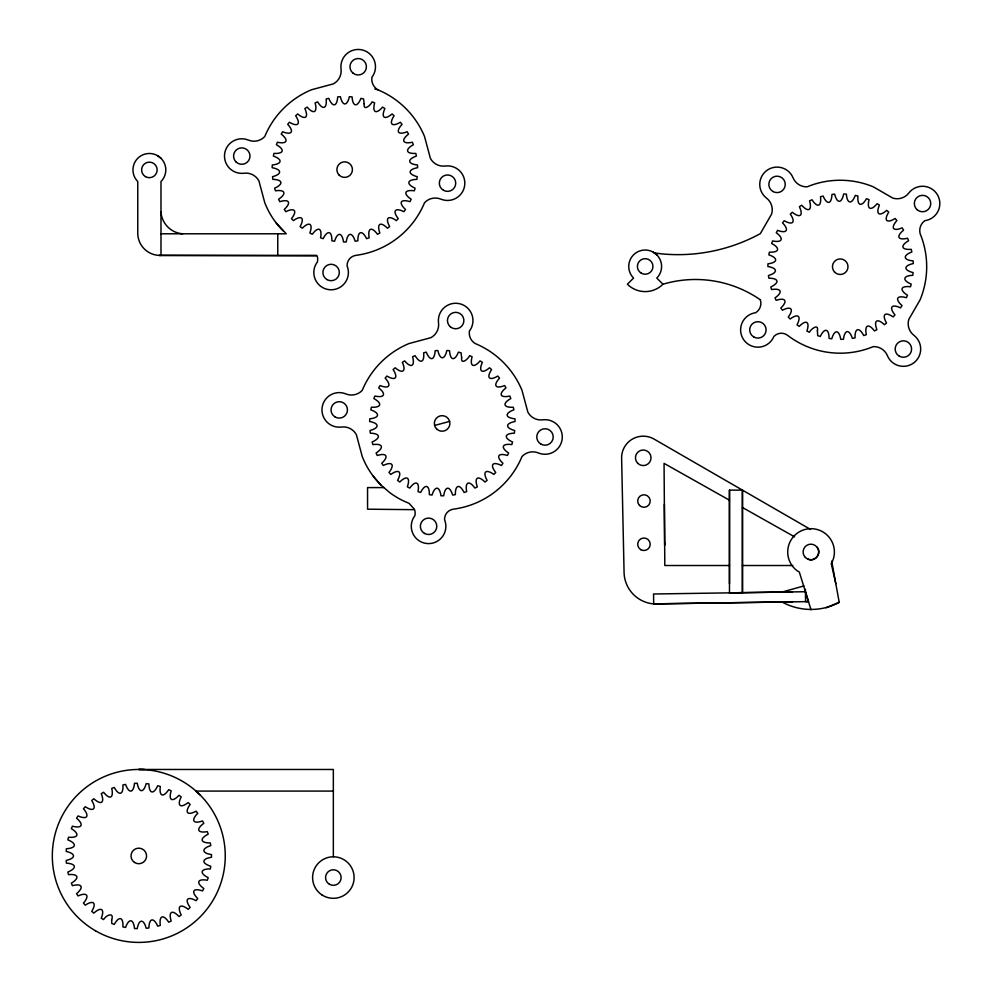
<?xml version="1.0" encoding="UTF-8"?>
<svg xmlns="http://www.w3.org/2000/svg" width="992" height="992" viewBox="0 0 992 992"><rect width="100%" height="100%" fill="white"/><g stroke="black" fill="none" stroke-linecap="round" stroke-linejoin="round"><path stroke-width="1.49" d="M729.48 592.856L742.45 592.658L742.45 490.122L729.48 490.122L729.48 592.869L792.459 591.926M742.45 592.658L742.45 490.122M664.665 545.402L664.355 504.221M782.043 601.995C799.614 611.704 821.574 612.027 839.207 602.318L831.693 561.1M826.001 607.786L839.207 602.318M781.894 592.088L803.954 585.937M434.608 425.444L449.636 421.414M792.608 601.834L653.691 603.892A32.265 32.265 0 0 1 624.067 572.421L621.612 457.796A21.613 21.613 0 0 1 654.038 439.072L810.514 529.418M808.48 601.611L653.691 603.892L653.542 593.997L805.43 591.728L808.48 601.598L805.566 601.623L805.43 589.248M160.989 233.79L286.242 233.79L275.813 222.456M316.436 255.353L159.377 255.403A22.27 22.27 0 0 1 137.764 233.79L137.764 181.524A16.43 16.43 0 0 1 137.764 158.286A16.43 16.43 0 0 1 160.989 158.286A16.43 16.43 0 0 1 160.989 181.524L160.989 255.403L159.377 255.39L317.105 255.874A11.073 11.073 0 0 1 317.39 261.962A17.298 17.298 0 0 0 328.848 289.639A17.298 17.298 0 0 0 347.088 265.881A10.193 10.193 0 0 1 355.942 255.353A86.465 86.465 0 0 0 424.539 202.715A14.682 14.682 0 0 1 440.907 199.144A17.298 17.298 0 0 0 464.678 185.417A17.298 17.298 0 0 0 445.272 166.024A14.682 14.682 0 0 1 430.379 158.336L424.539 136.524A86.465 86.465 0 0 0 377.741 89.739A12.301 12.301 0 0 1 371.913 77.277A17.298 17.298 0 0 0 362.675 50.046A17.298 17.298 0 0 0 341.05 69.006A14.682 14.682 0 0 1 333.362 83.886L311.562 89.739A86.465 86.465 0 0 0 264.765 136.524A14.682 14.682 0 0 1 248.397 140.095A17.298 17.298 0 0 0 224.638 153.822A17.298 17.298 0 0 0 244.032 173.228A14.682 14.682 0 0 1 258.924 180.904L264.765 202.715A82.522 82.522 0 0 0 283.266 231M383.718 487.593L367.548 487.593L367.561 509.194L414.569 509.677A11.073 11.073 0 0 1 414.854 515.778A17.298 17.298 0 0 0 426.324 543.455A17.298 17.298 0 0 0 444.552 519.684A10.193 10.193 0 0 1 453.406 509.156A86.465 86.465 0 0 0 522.003 456.518A14.682 14.682 0 0 1 538.383 452.96A17.298 17.298 0 0 0 562.142 439.233A17.298 17.298 0 0 0 542.736 419.827A14.682 14.682 0 0 1 527.856 412.151L522.003 390.34A86.465 86.465 0 0 0 475.218 343.542A12.301 12.301 0 0 1 469.39 331.092A17.298 17.298 0 0 0 460.139 303.85A17.298 17.298 0 0 0 438.526 322.822A14.682 14.682 0 0 1 430.838 337.702L409.026 343.542A86.465 86.465 0 0 0 362.241 390.34A14.682 14.682 0 0 1 345.861 393.911A17.298 17.298 0 0 0 322.102 407.638A17.298 17.298 0 0 0 341.508 427.031A14.682 14.682 0 0 1 356.388 434.719L362.241 456.518A82.522 82.522 0 0 0 380.742 484.815L389.286 492.268A82.522 82.522 0 0 0 403.818 501.072L409.088 503.366L414.371 509.181M729.48 565.514L664.814 565.514L664.057 463.376L729.48 500.204M742.45 565.514L792.744 565.514M195.97 791.083L333.337 791.083M654.311 252.923L661.193 253.816A171.579 171.579 0 0 0 760.331 233.628L771.615 214.074A14.682 14.682 0 0 0 766.518 198.115A17.298 17.298 0 0 1 766.518 170.674A17.298 17.298 0 0 1 793.03 177.779A14.682 14.682 0 0 0 807.128 186.831A86.465 86.465 0 0 1 873.307 186.831L892.862 198.115A14.682 14.682 0 0 0 908.821 193.018A17.298 17.298 0 0 1 937.514 194.903A17.298 17.298 0 0 1 924.792 220.695A12.301 12.301 0 0 0 920.105 233.628A86.465 86.465 0 0 1 920.105 299.807L908.821 319.35A14.682 14.682 0 0 0 913.917 335.321A17.298 17.298 0 0 1 913.917 362.762A17.298 17.298 0 0 1 887.406 355.657A14.682 14.682 0 0 0 873.307 346.605A86.465 86.465 0 0 1 787.574 335.321A10.193 10.193 0 0 0 773.872 336.499A17.298 17.298 0 0 1 744.174 340.405A17.298 17.298 0 0 1 755.644 312.74A11.073 11.073 0 0 0 760.331 299.807L760.318 299.646M374.84 88.958L377.741 89.739M808.083 559.215C815.015 562.452 822.157 553.139 817.234 547.286M742.45 507.495L794.629 536.87M653.393 252.216L656.791 254.832A16.43 16.43 0 0 1 656.791 278.07L662.954 284.233A113.77 113.77 0 0 1 760.331 299.807M157.592 155.682L160.989 158.286M195.796 790.922L199.925 794.79M380.742 484.815L373.29 476.272M811.01 609.758L799.329 572.049L796.849 570.549A23.349 23.349 0 0 1 791.368 539.474A23.349 23.349 0 0 1 821.835 531.315A23.349 23.349 0 0 1 832.623 560.951L831.222 563.506L835.797 583.594M664.652 542.971L664.814 544.261M729.48 490.122L729.48 583.755M333.337 856.79L333.337 769.47L138.781 769.47L144.435 769.47M277.76 233.79L277.76 255.378M182.615 233.79A23.486 23.486 0 0 1 160.989 212.164M656.791 254.832A16.43 16.43 0 0 0 633.553 254.832A16.43 16.43 0 0 0 633.553 278.07L627.39 284.233A25.147 25.147 0 0 0 662.954 284.233M111.65 920.043L111.749 923.44L114.266 924.395C119.065 915.69 123.516 916.98 122.921 926.9L125.562 927.446C128.91 918.084 133.511 918.642 134.515 928.524L137.206 928.636C139.004 918.865 143.629 918.679 146.208 928.276L148.887 927.954C149.098 918.009 153.636 917.079 157.716 926.144L160.307 925.4C158.918 915.554 163.246 913.905 168.739 922.2L171.17 921.047C168.218 911.549 172.236 909.23 178.982 916.534L181.201 915.008C176.762 906.105 180.346 903.179 188.182 909.304L190.129 907.432C184.326 899.372 187.389 895.9 196.106 900.686L197.718 898.541C190.7 891.498 193.18 887.58 202.542 890.915L203.794 888.534C195.734 882.706 197.544 878.453 207.328 880.239L208.184 877.684C199.293 873.233 200.396 868.732 210.341 868.918L210.775 866.264C201.277 863.3 201.649 858.688 211.494 857.274L211.494 854.583C201.649 853.182 201.277 848.557 210.775 845.593L210.341 842.94C200.396 843.126 199.293 838.637 208.184 834.185L207.328 831.631C197.544 833.416 195.734 829.151 203.794 823.335L202.542 820.954C193.18 824.278 190.7 820.359 197.718 813.328L196.106 811.171C187.389 815.97 184.326 812.498 190.129 804.425L188.182 802.565C180.346 808.691 176.762 805.752 181.201 796.861L178.982 795.324C172.236 802.627 168.218 800.308 171.17 790.822L168.739 789.669C163.246 797.952 158.918 796.316 160.307 786.47L157.716 785.714C153.636 794.778 149.098 793.848 148.887 783.916L146.208 783.593C143.629 793.191 139.004 793.005 137.206 783.221L134.515 783.333C133.511 793.228 128.91 793.786 125.562 784.424L122.921 784.957C123.516 794.89 119.065 796.179 114.266 787.474L111.749 788.429C113.919 798.126 109.728 800.11 103.602 792.286L101.271 793.637C104.966 802.863 101.159 805.492 93.843 798.758L91.76 800.457C96.894 808.976 93.558 812.188 85.25 806.707L83.464 808.728C89.9 816.304 87.122 820 78.046 815.932L76.607 818.214C84.184 824.662 82.026 828.754 72.416 826.2L71.362 828.667C79.868 833.826 78.405 838.215 68.51 837.223L67.865 839.84C77.091 843.56 76.347 848.135 66.414 848.743L66.204 851.421C75.9 853.616 75.9 858.254 66.204 860.436L66.414 863.127C76.347 863.734 77.091 868.31 67.865 872.03L68.51 874.634C78.405 873.654 79.868 878.044 71.362 883.19L72.416 885.67C82.026 883.103 84.184 887.208 76.607 893.656L78.046 895.925C87.122 891.858 89.9 895.565 83.464 903.142L85.25 905.15C93.558 899.682 96.894 902.894 91.76 911.4L93.843 913.099C101.159 906.366 104.966 909.007 101.271 918.232L103.602 919.572C106.28 914.81 114.502 911.76 111.65 920.043M364.163 103.763C363.084 111.55 370.549 105.462 372.136 101.854L374.616 102.908C372.05 112.505 376.154 114.663 382.602 107.099L384.871 108.537C380.804 117.602 384.512 120.392 392.088 113.956L394.097 115.742C388.628 124.037 391.828 127.373 400.346 122.239L402.045 124.322C395.312 131.638 397.941 135.458 407.166 131.75L408.518 134.081C400.694 140.219 402.678 144.398 412.387 142.228L413.342 144.745C404.637 149.544 405.926 153.996 415.846 153.413L416.38 156.042C407.018 159.39 407.588 163.99 417.471 164.994L417.582 167.685C407.799 169.483 407.613 174.121 417.223 176.7L416.888 179.366C406.956 179.577 406.026 184.115 415.09 188.207L414.346 190.786C404.5 189.398 402.851 193.738 411.147 199.218L409.994 201.661C400.495 198.71 398.176 202.715 405.48 209.461L403.955 211.68C395.052 207.254 392.125 210.837 398.251 218.662L396.378 220.608C388.306 214.805 384.846 217.88 389.633 226.585L387.475 228.21C380.444 221.179 376.526 223.659 379.862 233.021L377.468 234.273C371.653 226.213 367.4 228.036 369.173 237.807L366.618 238.663C362.179 229.772 357.678 230.888 357.864 240.82L355.21 241.254C352.247 231.768 347.622 232.14 346.22 241.974L343.53 241.974C342.128 232.14 337.503 231.768 334.54 241.254L331.886 240.82C332.072 230.888 327.571 229.772 323.132 238.663L320.577 237.807C322.363 228.036 318.097 226.213 312.282 234.273L309.888 233.021C313.224 223.659 309.306 221.179 302.275 228.21L300.117 226.585C304.904 217.88 301.444 214.805 293.372 220.608L291.499 218.662C297.625 210.837 294.698 207.254 285.795 211.68L284.27 209.461C291.574 202.715 289.255 198.71 279.769 201.661L278.603 199.218C286.899 193.738 285.25 189.398 275.416 190.786L274.66 188.207C283.724 184.115 282.794 179.577 272.862 179.366L272.54 176.7C282.137 174.121 281.951 169.483 272.168 167.685L272.279 164.994C282.174 163.99 282.732 159.39 273.37 156.042L273.904 153.413C283.824 153.996 285.113 149.544 276.408 144.745L277.363 142.228C287.072 144.398 289.056 140.219 281.232 134.081L282.584 131.75C291.809 135.458 294.438 131.638 287.705 124.322L289.404 122.239C297.922 127.373 301.122 124.037 295.653 115.742L297.662 113.956C305.251 120.392 308.946 117.602 304.879 108.537L307.148 107.099C313.596 114.663 317.7 112.505 315.134 102.908L317.614 101.854C322.76 110.36 327.162 108.884 326.17 98.989L328.786 98.357C332.506 107.57 337.069 106.826 337.689 96.906L340.368 96.683C342.562 106.38 347.188 106.38 349.382 96.683L352.073 96.906C352.681 106.826 357.244 107.57 360.964 98.357L363.58 98.989L364.163 103.763M461.64 357.566C460.561 365.354 468.026 359.278 469.613 355.669L472.08 356.723C469.514 366.321 473.618 368.478 480.066 360.914L482.348 362.353C478.268 371.417 481.976 374.207 489.552 367.772L491.573 369.557C486.092 377.853 489.304 381.188 497.81 376.055L499.522 378.138C492.788 385.454 495.417 389.261 504.643 385.566L505.982 387.897C498.17 394.035 500.154 398.214 509.851 396.044L510.806 398.561C502.101 403.36 503.39 407.811 513.31 407.216L513.856 409.857C504.494 413.205 505.052 417.806 514.947 418.81L515.046 421.501C505.275 423.299 505.089 427.924 514.687 430.516L514.364 433.182C504.42 433.392 503.502 437.931 512.554 442.023L511.81 444.602C501.964 443.213 500.328 447.553 508.611 453.034L507.458 455.464C497.959 452.526 495.653 456.531 502.944 463.276L501.419 465.496C492.516 461.057 489.589 464.653 495.715 472.477L493.855 474.424C485.782 468.621 482.31 471.696 487.097 480.401L484.952 482.013C477.908 474.994 474.002 477.474 477.326 486.836L474.945 488.089C469.129 480.029 464.864 481.839 466.649 491.623L464.095 492.478C459.643 483.588 455.142 484.691 455.34 494.636L452.674 495.07C449.711 485.584 445.098 485.956 443.697 495.789L440.994 495.789C439.592 485.956 434.98 485.584 432.016 495.07L429.35 494.636C429.548 484.691 425.047 483.588 420.596 492.478L418.041 491.623C419.827 481.839 415.561 480.029 409.746 488.089L407.365 486.836C410.688 477.474 406.782 474.994 399.739 482.013L397.594 480.401C402.38 471.696 398.908 468.621 390.836 474.424L388.976 472.477C395.101 464.653 392.162 461.057 383.272 465.496L381.746 463.276C389.038 456.531 386.731 452.526 377.233 455.464L376.08 453.034C384.363 447.553 382.726 443.213 372.88 444.602L372.136 442.023C381.188 437.931 380.271 433.392 370.326 433.182L370.004 430.516C379.601 427.924 379.415 423.299 369.644 421.501L369.743 418.81C379.638 417.806 380.196 413.205 370.834 409.857L371.38 407.216C381.3 407.811 382.59 403.36 373.885 398.561L374.84 396.044C384.536 398.214 386.52 394.035 378.708 387.897L380.048 385.566C389.273 389.261 391.902 385.454 385.169 378.138L386.88 376.055C395.386 381.188 398.598 377.853 393.117 369.557L395.138 367.772C402.715 374.207 406.422 371.417 402.343 362.353L404.624 360.914C411.072 368.478 415.177 366.321 412.61 356.723L415.078 355.669C420.236 364.163 424.626 362.7 423.634 352.805L426.25 352.16C429.97 361.386 434.546 360.642 435.153 350.722L437.832 350.498C440.026 360.195 444.664 360.195 446.859 350.498L449.537 350.722C450.145 360.642 454.72 361.386 458.44 352.16L461.057 352.805L461.64 357.566M817.408 330.857L817.706 335.643L820.272 336.449C824.55 327.472 829.064 328.488 829.076 338.421L831.742 338.805C834.508 329.257 839.133 329.542 840.745 339.351L843.436 339.289C844.638 329.431 849.251 328.96 852.401 338.384L855.054 337.9C854.658 327.968 859.134 326.765 863.759 335.569L866.301 334.664C864.317 324.917 868.546 323.02 874.522 330.968L876.878 329.666C873.369 320.366 877.226 317.812 884.405 324.694L886.526 323.032C881.566 314.414 884.963 311.277 893.147 316.919L894.982 314.935C888.696 307.235 891.56 303.589 900.538 307.842L902.026 305.598C894.586 298.989 896.818 294.934 906.378 297.699L907.482 295.244C899.087 289.924 900.637 285.56 910.507 286.75L911.202 284.146C902.063 280.24 902.894 275.689 912.826 275.28L913.099 272.602C903.452 270.208 903.538 265.571 913.285 263.574L913.124 260.896C903.216 260.09 902.559 255.502 911.846 251.968L911.264 249.339C901.356 250.133 899.967 245.706 908.573 240.734L907.568 238.229C897.921 240.597 895.85 236.456 903.538 230.156L902.15 227.862C892.998 231.744 890.295 227.986 896.88 220.546L895.131 218.488C886.724 223.795 883.45 220.522 888.758 212.114L886.712 210.366C879.259 216.95 875.502 214.247 879.396 205.096L877.089 203.707C870.79 211.395 866.648 209.337 869.017 199.677L866.524 198.673C861.54 207.278 857.125 205.902 857.906 195.994L855.29 195.399C851.756 204.687 847.168 204.042 846.362 194.134L843.671 193.973C841.675 203.707 837.037 203.794 834.656 194.147L831.978 194.42C831.569 204.352 827.006 205.183 823.1 196.044L820.508 196.738C821.698 206.609 817.334 208.171 812.014 199.764L809.559 200.88C812.312 210.428 808.257 212.66 801.66 205.22L799.416 206.708C803.669 215.698 800.011 218.55 792.31 212.276L790.326 214.098C795.968 222.282 792.831 225.692 784.213 220.72L782.552 222.84C789.434 230.02 786.879 233.889 777.579 230.367L776.29 232.723C784.226 238.7 782.328 242.928 772.582 240.944L771.677 243.486C780.481 248.112 779.278 252.588 769.346 252.191L768.862 254.845C778.286 257.994 777.827 262.607 767.957 263.822L767.895 266.513C777.716 268.113 777.988 272.738 768.44 275.516L768.825 278.169C778.77 278.182 779.786 282.708 770.809 286.973L771.602 289.54C781.423 287.953 783.147 292.256 774.975 297.91L776.178 300.316C785.602 297.178 788.008 301.146 780.84 308.028L782.415 310.223C791.219 305.61 794.22 309.132 788.256 317.093L790.165 318.99C798.114 313.026 801.648 316.026 797.035 324.83L799.217 326.405C806.112 319.25 810.067 321.644 806.93 331.068L809.336 332.27C811.146 328.774 818.958 323.144 817.408 330.857M540.888 444.094A8.209 8.209 0 0 0 553.214 436.976A8.209 8.209 0 0 0 540.888 429.858A8.209 8.209 0 0 0 540.888 444.094M424.477 533.423A8.209 8.209 0 0 0 436.79 526.306A8.209 8.209 0 0 0 424.477 519.188A8.209 8.209 0 0 0 424.477 533.423M335.135 417A8.209 8.209 0 0 0 347.46 409.894A8.209 8.209 0 0 0 335.135 402.777A8.209 8.209 0 0 0 335.135 417M450.504 326.951A8.209 8.209 0 0 0 463.785 321.842A8.209 8.209 0 0 0 452.712 312.889A8.209 8.209 0 0 0 450.504 326.951M436.616 428.941A7.787 7.787 0 0 0 449.636 425.444A7.787 7.787 0 0 0 440.113 415.921A7.787 7.787 0 0 0 436.616 428.941M95.554 930.818A86.465 86.465 0 0 0 225.258 855.935A86.465 86.465 0 0 0 95.554 781.051A86.465 86.465 0 0 0 95.554 930.818M134.466 862.42A7.787 7.787 0 0 0 146.556 856.456A7.787 7.787 0 0 0 135.346 848.966A7.787 7.787 0 0 0 134.466 862.42M329.443 884.294A7.787 7.787 0 0 0 341.124 877.548A7.787 7.787 0 0 0 329.443 870.815A7.787 7.787 0 0 0 329.443 884.294M321.805 894.809A20.758 20.758 0 0 0 354.057 878.912A20.758 20.758 0 0 0 324.161 858.936A20.758 20.758 0 0 0 321.805 894.809M353.028 73.135A8.209 8.209 0 0 0 366.308 68.026A8.209 8.209 0 0 0 355.248 59.074A8.209 8.209 0 0 0 353.028 73.135M235.972 161.882A8.209 8.209 0 0 0 249.711 158.199A8.209 8.209 0 0 0 239.655 148.143A8.209 8.209 0 0 0 235.972 161.882M327 279.608A8.209 8.209 0 0 0 339.326 272.49A8.209 8.209 0 0 0 327 265.385A8.209 8.209 0 0 0 327 279.608M339.152 175.125A7.787 7.787 0 0 0 352.172 171.628A7.787 7.787 0 0 0 342.637 162.105A7.787 7.787 0 0 0 339.152 175.125M145.489 176.65A7.787 7.787 0 0 0 157.158 169.905A7.787 7.787 0 0 0 145.489 163.172A7.787 7.787 0 0 0 145.489 176.65M443.424 190.278A8.209 8.209 0 0 0 455.737 183.16A8.209 8.209 0 0 0 443.424 176.055A8.209 8.209 0 0 0 443.424 190.278M834.718 272.217A7.787 7.787 0 0 0 847.738 268.733A7.787 7.787 0 0 0 838.203 259.197A7.787 7.787 0 0 0 834.718 272.217M772.942 191.506A8.209 8.209 0 0 0 785.267 184.4A8.209 8.209 0 0 0 772.942 177.283A8.209 8.209 0 0 0 772.942 191.506M917.377 209.932A8.209 8.209 0 0 0 930.657 204.823A8.209 8.209 0 0 0 919.584 195.883A8.209 8.209 0 0 0 917.377 209.932M753.796 336.995A8.209 8.209 0 0 0 766.109 329.877A8.209 8.209 0 0 0 753.796 322.772A8.209 8.209 0 0 0 753.796 336.995M641.278 273.184A7.787 7.787 0 0 0 652.959 266.451A7.787 7.787 0 0 0 641.278 259.706A7.787 7.787 0 0 0 641.278 273.184M899.273 356.153A8.209 8.209 0 0 0 911.598 349.035A8.209 8.209 0 0 0 899.273 341.918A8.209 8.209 0 0 0 899.273 356.153M637.732 463.301A7.787 7.787 0 0 0 650.752 459.804A7.787 7.787 0 0 0 641.216 450.281A7.787 7.787 0 0 0 637.732 463.301M805.38 557.454A7.787 7.787 0 0 0 818.4 553.958A7.787 7.787 0 0 0 808.864 544.434A7.787 7.787 0 0 0 805.38 557.454M640.82 549.692A6.274 6.274 0 0 0 650.219 544.261A6.274 6.274 0 0 0 640.82 538.83A6.274 6.274 0 0 0 640.82 549.692M639.518 505.461A6.274 6.274 0 0 0 650.008 502.646A6.274 6.274 0 0 0 642.332 494.971A6.274 6.274 0 0 0 639.518 505.461"/></g></svg>
